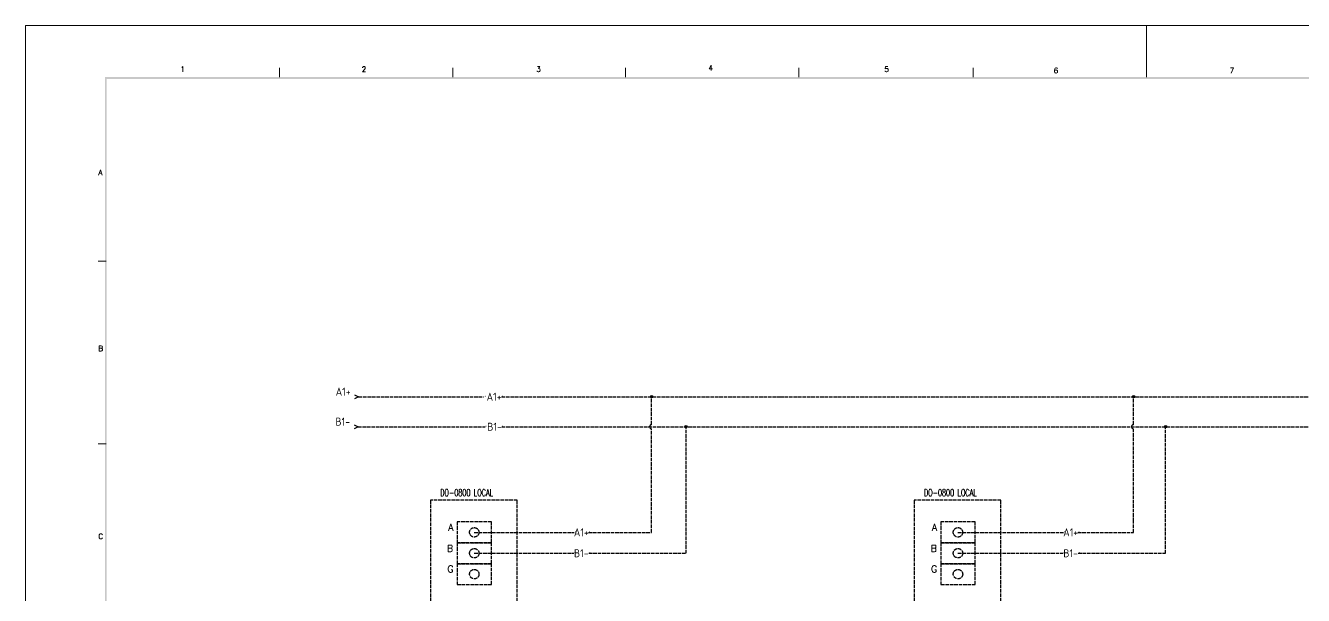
# Model space of a CAD drawing. Header units: millimetres. Extents: x 67033 to 212947, y 35102 to 335921.
# Drawn here: x 75506 to 79822, y 160521 to 162445 of the extents above; entities that cross this region are included whole.
import ezdxf
from ezdxf.enums import TextEntityAlignment as Align

# ---------------------------------------------------------------- set-up
doc = ezdxf.new("R2010")
doc.units = ezdxf.units.MM
doc.linetypes.add('ACAD_ISO02W100', pattern=[15, 12, -3])
for name, color, linetype in [('BORDER', 7, 'Continuous'), ('DESC', 1, 'Continuous'), ('MISC', 2, 'Continuous'), ('RED_2.5mm^2', 1, 'Continuous'), ('SYMS', 7, 'Continuous'), ('WIRES', 7, 'Continuous')]:
    doc.layers.add(name, color=color, linetype=linetype)
doc.styles.add('3', font='ROMANS.SHX', dxfattribs={"width": 0.75})
doc.styles.add('ROMANS', font='romans.shx', dxfattribs={"height": 0.3})
doc.styles.add('WD', font='romans.shx')
doc.styles.add('WD_IEC', font='isocp2.shx', dxfattribs={"width": 0.9, "height": 4})

# ---------------------------------------------------------------- blocks, each defined once
blk = doc.blocks.new('HA1X3Y')
blk.add_lwpolyline([(-2.5, 1.25), (0, 0), (-2.5, -1.25)])
at = {"style": 'WD_IEC'}
blk.add_attdef('DESC1', text='', height=2.5, dxfattribs=at).set_placement((-5, 0.675), align=Align.RIGHT)
at = {"style": 'WD_IEC', "flags": 1}
blk.add_attdef('X1TERM01', (0, 0), '', height=0.32, dxfattribs=at)
at = {"style": 'WD_IEC'}
blk.add_attdef('DESC2', text='', height=2.5, dxfattribs=at).set_placement((-5, -0.675), align=Align.TOP_RIGHT)
blk = doc.blocks.new('WDDOT')
for radius in [0.72, 0.449, 0.223]:
    blk.add_circle((0, 0), radius)
blk = doc.blocks.new('HT0_LGENERIC')
at = {"style": 'WD_IEC'}
blk.add_attdef('COLOR', text='', height=2.5, dxfattribs=at).set_placement((0, 0), align=Align.MIDDLE_CENTER)
for tag, p in [('X4_TINY_DOT_DONT_REMOVE', (-2.5, 0)), ('X1_TINY_DOT_DONT_REMOVE', (2.5, 0))]:
    blk.add_attdef(tag, p, '', height=0.002, dxfattribs=at)
at = {"style": 'WD_IEC', "flags": 1}
for tag, p in [('X4TERM01', (-2.5, 0)), ('X1TERM01', (2.5, 0))]:
    blk.add_attdef(tag, p, '', height=0.2, dxfattribs=at)

msp = doc.modelspace()

# ---------------------------------------------------------------- linework, layer by layer
at = {"layer": 'BORDER', "linetype": 'Continuous', "lineweight": 9}
for p, q in [((79291.3, 162445.3), (79291.3, 162271)), ((76363.8, 162302.3), (76363.8, 162271)), ((76949.3, 162302.3), (76949.3, 162271)), ((77532.4, 162302.3), (77532.4, 162271)), ((78117.9, 162302.3), (78117.9, 162271)), ((78705.8, 162302.3), (78705.8, 162271)), ((75778.3, 161649.8), (75751.5, 161649.8)), ((75778.3, 161033), (75751.5, 161033))]:
    msp.add_line(p, q, dxfattribs=at)
msp.add_lwpolyline([(75505.7, 157135.7), (83023.2, 157135.7), (83023.2, 162445.3), (75505.7, 162445.3)], close=True, dxfattribs=at)
at = {"layer": 'BORDER', "lineweight": 9}
for points in [[(75779.7, 162265.2), (75773.5, 162271.5), (75779.7, 157320.5), (75773.5, 157314.1)], [(82838.7, 162265.2), (82844.9, 162271.5), (75779.7, 162265.2), (75773.5, 162271.5)]]:
    msp.add_trace(points, dxfattribs=at)
at = {"layer": 'RED_2.5mm^2', "linetype": 'ACAD_ISO02W100'}
for p, q in [((76630.8, 161191.5), (77052.8, 161191.5)), ((77113.7, 161191.5), (78054.6, 161191.5)), ((77620.3, 161097.2), (77620.3, 161191.5)), ((78054.6, 161191.5), (81512.1, 161191.5)), ((79248, 161097.2), (79248, 161191.5)), ((76628.8, 161090.3), (77057.6, 161090.3)), ((77113.9, 161090.3), (78063.3, 161090.3)), ((77620.3, 160733.7), (77620.3, 161083.4)), ((77736.6, 160663.1), (77736.6, 161090.3)), ((78054.8, 161090.3), (81512.1, 161090.3)), ((79248, 160771.5), (79248, 161083.4)), ((79356.2, 160663.1), (79356.2, 161090.3)), ((77021.3, 160733.7), (77358.9, 160733.7)), ((77407.1, 160733.7), (77620.3, 160733.7)), ((78655, 160733.7), (79011.7, 160733.7)), ((79059.9, 160733.7), (79248, 160733.7)), ((79248, 160733.7), (79248, 160771.5)), ((77021.3, 160663.1), (77357.2, 160663.1)), ((77408.2, 160663.1), (77736.6, 160663.1)), ((78655, 160663.1), (79010.1, 160663.1)), ((79061, 160663.1), (79356.2, 160663.1))]:
    msp.add_line(p, q, dxfattribs=at)
for centre in [(77620.3, 161090.3), (79248, 161090.3)]:
    msp.add_arc(centre, 6.87, 90, 270, dxfattribs=at)
at = {"layer": 'WIRES', "linetype": 'ACAD_ISO02W100'}
for p, q in [((76873.3, 160842.2), (76873.3, 158880.3)), ((77166.4, 160842.2), (76873.3, 160842.2)), ((77166.4, 158880.3), (77166.4, 160842.2)), ((78507, 160842.2), (78507, 158880.3)), ((78800.1, 160842.2), (78507, 160842.2)), ((78800.1, 158880.3), (78800.1, 160842.2))]:
    msp.add_line(p, q, dxfattribs=at)
for points in [[(77079, 160769), (76963.6, 160769), (76963.6, 160698.4), (77079, 160698.4)], [(78712.7, 160769), (78597.4, 160769), (78597.4, 160698.4), (78712.7, 160698.4)], [(77079, 160698.4), (76963.6, 160698.4), (76963.6, 160627.8), (77079, 160627.8)], [(78712.7, 160698.4), (78597.4, 160698.4), (78597.4, 160627.8), (78712.7, 160627.8)], [(77079, 160627.8), (76963.6, 160627.8), (76963.6, 160557.2), (77079, 160557.2)], [(78712.7, 160627.8), (78597.4, 160627.8), (78597.4, 160557.2), (78712.7, 160557.2)]]:
    msp.add_lwpolyline(points, close=True, dxfattribs=at)
for centre in [(77021.3, 160733.7), (78655, 160733.7), (77021.3, 160663.1), (78655, 160663.1), (77021.3, 160592.5), (78655, 160592.5)]:
    msp.add_circle(centre, 15.9, dxfattribs=at)

# ---------------------------------------------------------------- block references
at = {"layer": 'SYMS', "linetype": 'ACAD_ISO02W100'}
ref = msp.add_blockref('HA1X3Y', (76630.8, 161191.5), dxfattribs=dict(at, xscale=5.406368959740677, yscale=5.406368959740677, zscale=5.406368959740677))
ref.add_attrib('DESC1', 'A1+', dxfattribs={"layer": 'DESC', "height": 27.03, "style": 'WD_IEC'}).set_placement((76603.8, 161195.1), align=Align.RIGHT)
ref = msp.add_blockref('HT0_LGENERIC', (77088.3, 161191.5), dxfattribs=dict(at, xscale=5.406368959740677, yscale=5.406368959740677, zscale=5.406368959740677))
ref.add_attrib('X4_TINY_DOT_DONT_REMOVE', '.', (77054.6, 161191.5), dxfattribs={"layer": 'MISC', "height": 27, "style": 'WD_IEC'})
ref.add_attrib('X1_TINY_DOT_DONT_REMOVE', '.', (77113.7, 161191.5), dxfattribs={"layer": 'MISC', "height": 27, "style": 'WD_IEC'})
ref.add_attrib('COLOR', 'A1+', dxfattribs={"layer": 'MISC', "height": 27.03, "style": 'WD_IEC'}).set_placement((77088.3, 161191.5), align=Align.MIDDLE_CENTER)
at = {"layer": 'SYMS', "linetype": 'ACAD_ISO02W100', "xscale": 5.406368959740677, "yscale": 5.406368959740677, "zscale": 5.406368959740677}
for p in [(77620.3, 161191.5), (79248, 161191.5), (77736.6, 161090.3), (79356.2, 161090.3)]:
    msp.add_blockref('WDDOT', p, dxfattribs=at)
at = {"layer": 'SYMS', "linetype": 'ACAD_ISO02W100'}
ref = msp.add_blockref('HA1X3Y', (76628.8, 161090.3), dxfattribs=dict(at, xscale=5.406368959740677, yscale=5.406368959740677, zscale=5.406368959740677))
ref.add_attrib('DESC1', 'B1-', dxfattribs={"layer": 'DESC', "height": 27.03, "style": 'WD_IEC'}).set_placement((76601.8, 161094), align=Align.RIGHT)
ref = msp.add_blockref('HT0_LGENERIC', (77089.8, 161090.3), dxfattribs=dict(at, xscale=5.406368959740677, yscale=5.406368959740677, zscale=5.406368959740677))
ref.add_attrib('X4_TINY_DOT_DONT_REMOVE', '.', (77057.6, 161090.3), dxfattribs={"layer": 'MISC', "height": 27, "style": 'WD_IEC'})
ref.add_attrib('X1_TINY_DOT_DONT_REMOVE', '.', (77113.9, 161090.3), dxfattribs={"layer": 'MISC', "height": 27, "style": 'WD_IEC'})
ref.add_attrib('COLOR', 'B1-', dxfattribs={"layer": 'MISC', "height": 27.03, "style": 'WD_IEC'}).set_placement((77089.8, 161090.3), align=Align.MIDDLE_CENTER)
ref = msp.add_blockref('HT0_LGENERIC', (77383, 160733.7), dxfattribs=dict(at, xscale=5.406368959740677, yscale=5.406368959740677, zscale=5.406368959740677))
ref.add_attrib('X4_TINY_DOT_DONT_REMOVE', '.', (77358.9, 160733.7), dxfattribs={"layer": 'MISC', "height": 27, "style": 'WD_IEC'})
ref.add_attrib('X1_TINY_DOT_DONT_REMOVE', '.', (77407.1, 160733.7), dxfattribs={"layer": 'MISC', "height": 27, "style": 'WD_IEC'})
ref.add_attrib('COLOR', 'A1+', dxfattribs={"layer": 'MISC', "height": 27.03, "style": 'WD_IEC'}).set_placement((77383, 160733.7), align=Align.MIDDLE_CENTER)
ref = msp.add_blockref('HT0_LGENERIC', (79035.8, 160733.7), dxfattribs=dict(at, xscale=5.406368959740677, yscale=5.406368959740677, zscale=5.406368959740677))
ref.add_attrib('X4_TINY_DOT_DONT_REMOVE', '.', (79011.7, 160733.7), dxfattribs={"layer": 'MISC', "height": 27, "style": 'WD_IEC'})
ref.add_attrib('X1_TINY_DOT_DONT_REMOVE', '.', (79059.9, 160733.7), dxfattribs={"layer": 'MISC', "height": 27, "style": 'WD_IEC'})
ref.add_attrib('COLOR', 'A1+', dxfattribs={"layer": 'MISC', "height": 27.03, "style": 'WD_IEC'}).set_placement((79035.8, 160733.7), align=Align.MIDDLE_CENTER)
ref = msp.add_blockref('HT0_LGENERIC', (77382.7, 160663.1), dxfattribs=dict(at, xscale=5.406368959740677, yscale=5.406368959740677, zscale=5.406368959740677))
ref.add_attrib('X4_TINY_DOT_DONT_REMOVE', '.', (77357.2, 160663.1), dxfattribs={"layer": 'MISC', "height": 27, "style": 'WD_IEC'})
ref.add_attrib('X1_TINY_DOT_DONT_REMOVE', '.', (77408.2, 160663.1), dxfattribs={"layer": 'MISC', "height": 27, "style": 'WD_IEC'})
ref.add_attrib('COLOR', 'B1-', dxfattribs={"layer": 'MISC', "height": 27.03, "style": 'WD_IEC'}).set_placement((77382.7, 160663.1), align=Align.MIDDLE_CENTER)
ref = msp.add_blockref('HT0_LGENERIC', (79035.6, 160663.1), dxfattribs=dict(at, xscale=5.406368959740677, yscale=5.406368959740677, zscale=5.406368959740677))
ref.add_attrib('X4_TINY_DOT_DONT_REMOVE', '.', (79010.1, 160663.1), dxfattribs={"layer": 'MISC', "height": 27, "style": 'WD_IEC'})
ref.add_attrib('X1_TINY_DOT_DONT_REMOVE', '.', (79061, 160663.1), dxfattribs={"layer": 'MISC', "height": 27, "style": 'WD_IEC'})
ref.add_attrib('COLOR', 'B1-', dxfattribs={"layer": 'MISC', "height": 27.03, "style": 'WD_IEC'}).set_placement((79035.6, 160663.1), align=Align.MIDDLE_CENTER)

# ---------------------------------------------------------------- texts
at = {"layer": 'BORDER', "linetype": 'Continuous', "lineweight": 9, "style": 'ROMANS'}
for s, p in [('1', (76028.6, 162288.9)), ('2', (76640.9, 162288.9)), ('3', (77230.9, 162288.9)), ('4', (77811.9, 162293.4)), ('5', (78406.4, 162288.9)), ('6', (78978.4, 162284.4)), ('7', (79572.9, 162284.4)), ('A', (75751.5, 161940.3)), ('B', (75751.5, 161345.9)), ('C', (75751.5, 160711.2))]:
    msp.add_text(s, height=17.9, dxfattribs=at).set_placement(p)
at = {"layer": 'WIRES', "linetype": 'ACAD_ISO02W100', "style": '3', "width": 0.7}
for p in [(76906.2, 160856.3), (78539.9, 160856.3)]:
    msp.add_text('DO-0800 LOCAL ', height=22.883, dxfattribs=at).set_placement(p)
at = {"layer": 'WIRES', "linetype": 'ACAD_ISO02W100', "char_height": 22.88, "attachment_point": 3, "style": 'WD'}
for s, insert, width in [('{\\C7;A}', (76951.1, 160762), 62.762), ('{\\C7;A}', (78584.8, 160762), 62.762), ('{\\C7;B}', (76949.9, 160690.9), 155.956), ('{\\C7;B}', (78583.6, 160690.9), 155.956), ('{\\C7;G}', (76951.1, 160621.4), 62.762), ('{\\C7;G}', (78584.8, 160621.4), 62.762)]:
    msp.add_mtext(s, dxfattribs=dict(at, insert=insert, width=width))

doc.saveas('drawing.dxf')
